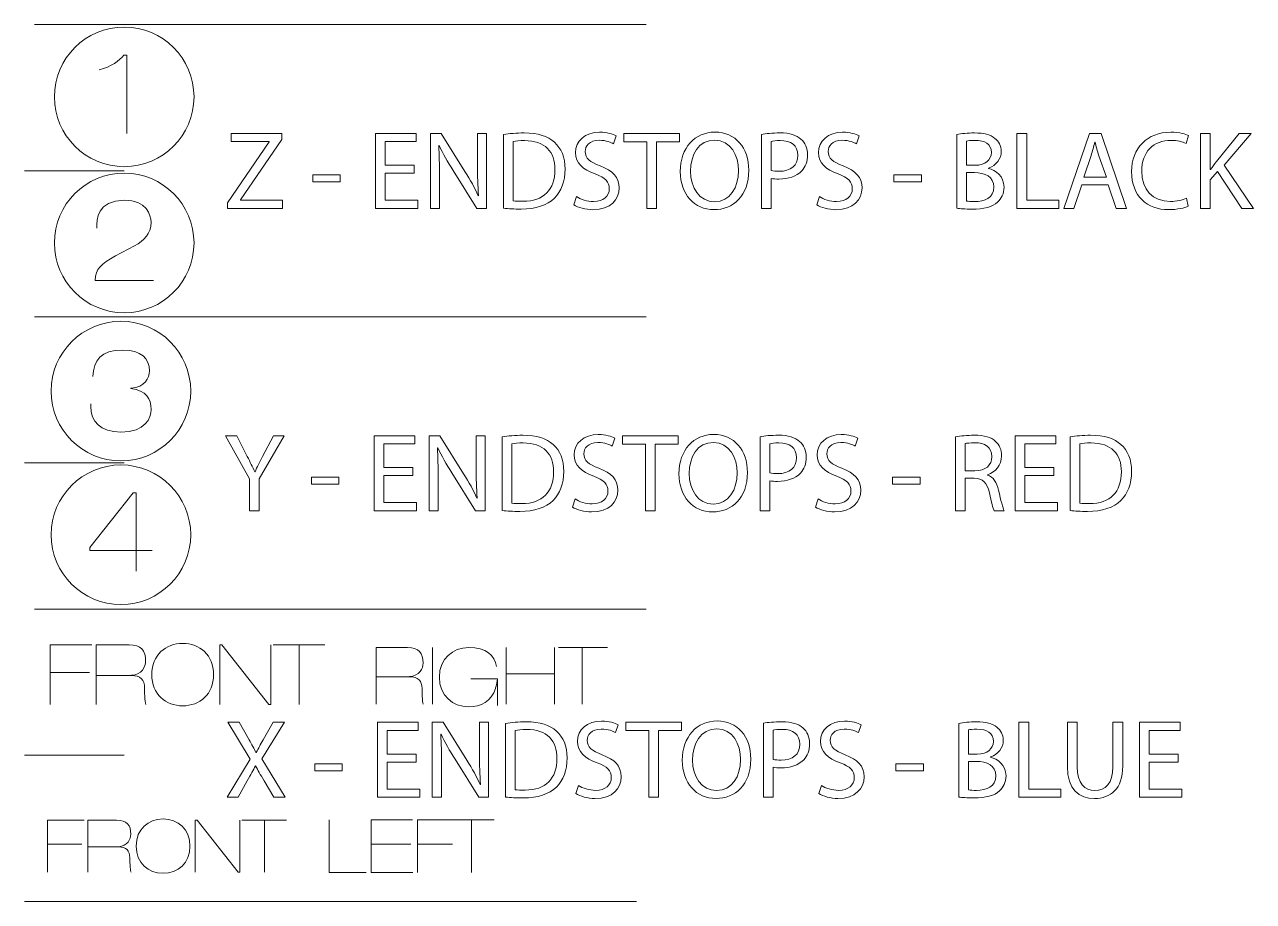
# Model space of a CAD drawing. Header units: millimetres. Extents: x -1390 to 6316, y -1840 to 2435.
# Drawn here: x 3291.19 to 3328.6, y -430.45 to -403.77 of the extents above; entities that cross this region are included whole.
import ezdxf

# ---------------------------------------------------------------- set-up
doc = ezdxf.new("R2010")
doc.units = ezdxf.units.MM
doc.layers.add('New Bottom Board Text', color=5, linetype='CONTINUOUS', lineweight=0, true_color=0x0000ff)

msp = doc.modelspace()

# ---------------------------------------------------------------- linework, layer by layer
at = {"layer": 'New Bottom Board Text', "color": 5, "true_color": 0x0000ff}
for points in [[(3291.491, -403.769), (3310.117, -403.769)], [(3294.215, -404.698), (3294.303, -404.698), (3294.303, -407.08)], [(3296.348, -405.969), (3296.348, -405.969)], [(3297.372, -409.191), (3298.635, -407.34), (3298.635, -407.33), (3297.48, -407.33), (3297.48, -407.082), (3299.02, -407.082), (3299.02, -407.262), (3297.762, -409.107), (3297.762, -409.117), (3299.038, -409.117), (3299.038, -409.364), (3297.372, -409.364), (3297.372, -409.191), (3297.372, -409.191)], [(3303.054, -408.294), (3302.171, -408.294), (3302.171, -409.117), (3303.159, -409.117), (3303.159, -409.364), (3301.873, -409.364), (3301.873, -407.083), (3303.108, -407.083), (3303.108, -407.33), (3302.171, -407.33), (3302.171, -408.051), (3303.054, -408.051), (3303.054, -408.294), (3303.054, -408.294)], [(3303.543, -409.364), (3303.543, -407.083), (3303.867, -407.083), (3304.595, -408.237)], [(3304.978, -408.037), (3304.978, -407.083), (3305.255, -407.083), (3305.255, -409.364), (3304.957, -409.364), (3304.233, -408.206)], [(3305.771, -409.357), (3305.771, -407.116), (3305.771, -407.116)], [(3306.065, -407.33), (3306.065, -409.134), (3306.065, -409.134)], [(3309.198, -407.157), (3309.116, -407.398)], [(3310.129, -407.333), (3309.436, -407.333), (3309.436, -407.082), (3311.124, -407.082), (3311.124, -407.333), (3310.427, -407.333), (3310.427, -409.364), (3310.129, -409.364), (3310.129, -407.333), (3310.129, -407.333)], [(3313.916, -408.45), (3313.916, -409.364), (3313.621, -409.364), (3313.621, -407.11), (3313.621, -407.11)], [(3313.916, -407.322), (3313.916, -408.21), (3313.916, -408.21)], [(3316.594, -407.157), (3316.513, -407.398)], [(3319.568, -409.358), (3319.568, -407.116), (3319.568, -407.116)], [(3319.863, -407.313), (3319.863, -408.051), (3319.863, -408.051)], [(3321.4, -407.083), (3321.698, -407.083), (3321.698, -409.117), (3322.673, -409.117), (3322.673, -409.364), (3321.4, -409.364), (3321.4, -407.083), (3321.4, -407.083)], [(3323.371, -408.646), (3323.134, -409.364), (3322.83, -409.364), (3323.608, -407.083), (3323.96, -407.083), (3324.739, -409.364), (3324.424, -409.364), (3324.18, -408.646), (3323.371, -408.646), (3323.371, -408.646)], [(3323.777, -407.343), (3323.771, -407.343)], [(3326.622, -407.147), (3326.547, -407.387)], [(3326.988, -407.083), (3327.282, -407.083), (3327.282, -408.183), (3327.293, -408.183)], [(3327.472, -407.939), (3328.17, -407.083), (3328.535, -407.083), (3327.709, -408.051), (3328.599, -409.364), (3328.251, -409.364), (3327.502, -408.244), (3327.282, -408.494), (3327.282, -409.364), (3326.988, -409.364), (3326.988, -407.083), (3326.988, -407.083)], [(3303.81, -407.445), (3303.8, -407.448)], [(3323.655, -407.756), (3323.432, -408.416), (3324.122, -408.416), (3324.122, -408.416)], [(3319.863, -408.051), (3320.13, -408.051)], [(3324.122, -408.416), (3323.896, -407.76)], [(3291.19, -408.216), (3294.223, -408.216)], [(3299.963, -408.342), (3300.799, -408.342), (3300.799, -408.559), (3299.963, -408.559), (3299.963, -408.342), (3299.963, -408.342)], [(3303.82, -408.389), (3303.82, -409.364), (3303.543, -409.364), (3303.543, -409.364)], [(3311.464, -408.233), (3311.464, -408.233)], [(3313.237, -408.2), (3313.237, -408.2)], [(3317.655, -408.342), (3318.491, -408.342), (3318.491, -408.559), (3317.655, -408.559), (3317.655, -408.342), (3317.655, -408.342)], [(3320.106, -408.271), (3319.863, -408.271), (3319.863, -409.141), (3319.863, -409.141)], [(3320.536, -408.136), (3320.536, -408.146)], [(3305.001, -408.978), (3305.011, -408.975)], [(3307.912, -409.253), (3307.989, -409.005), (3307.989, -409.005)], [(3315.308, -409.253), (3315.386, -409.005), (3315.386, -409.005)], [(3326.557, -409.056), (3326.615, -409.293), (3326.615, -409.293)], [(3294.538, -410.507), (3293.956, -410.804)], [(3296.348, -410.414), (3296.348, -410.414)], [(3293.337, -411.553), (3295.11, -411.553)], [(3291.491, -412.664), (3310.117, -412.664)], [(3294.428, -414.838), (3294.428, -414.845)], [(3296.248, -414.922), (3296.248, -414.922)], [(3298.036, -418.564), (3298.036, -417.596), (3297.311, -416.282), (3297.65, -416.282), (3297.971, -416.912)], [(3298.435, -416.912), (3298.763, -416.282), (3299.095, -416.282), (3298.334, -417.593), (3298.334, -418.564), (3298.036, -418.564), (3298.036, -418.564)], [(3303.014, -417.495), (3302.13, -417.495), (3302.13, -418.317), (3303.119, -418.317), (3303.119, -418.564), (3301.832, -418.564), (3301.832, -416.283), (3303.068, -416.283), (3303.068, -416.53), (3302.13, -416.53), (3302.13, -417.251), (3303.014, -417.251), (3303.014, -417.495), (3303.014, -417.495)], [(3303.502, -418.564), (3303.502, -416.282), (3303.827, -416.282), (3304.555, -417.437)], [(3304.937, -417.237), (3304.937, -416.282), (3305.215, -416.282), (3305.215, -418.564), (3304.917, -418.564), (3304.192, -417.406)], [(3305.73, -418.557), (3305.73, -416.316), (3305.73, -416.316)], [(3309.157, -416.357), (3309.075, -416.598)], [(3310.088, -416.533), (3309.395, -416.533), (3309.395, -416.283), (3311.083, -416.283), (3311.083, -416.533), (3310.386, -416.533), (3310.386, -418.564), (3310.088, -418.564), (3310.088, -416.533), (3310.088, -416.533)], [(3313.875, -417.65), (3313.875, -418.564), (3313.58, -418.564), (3313.58, -416.31), (3313.58, -416.31)], [(3316.553, -416.357), (3316.472, -416.598)], [(3320.099, -417.576), (3319.822, -417.576), (3319.822, -418.564), (3319.527, -418.564), (3319.527, -416.313), (3319.527, -416.313)], [(3322.527, -417.495), (3321.644, -417.495), (3321.644, -418.317), (3322.632, -418.317), (3322.632, -418.564), (3321.346, -418.564), (3321.346, -416.283), (3322.582, -416.283), (3322.582, -416.53), (3321.644, -416.53), (3321.644, -417.251), (3322.527, -417.251), (3322.527, -417.495), (3322.527, -417.495)], [(3323.016, -418.557), (3323.016, -416.316), (3323.016, -416.316)], [(3303.769, -416.645), (3303.759, -416.648)], [(3306.025, -416.529), (3306.025, -418.334), (3306.025, -418.334)], [(3313.875, -416.523), (3313.875, -417.41), (3313.875, -417.41)], [(3319.822, -416.52), (3319.822, -417.352), (3319.822, -417.352)], [(3323.31, -416.529), (3323.31, -418.334), (3323.31, -418.334)], [(3291.19, -417.111), (3294.223, -417.111)], [(3298.198, -417.383), (3298.205, -417.383)], [(3311.423, -417.434), (3311.423, -417.434)], [(3313.197, -417.399), (3313.197, -417.399)], [(3319.822, -417.352), (3320.123, -417.352)], [(3320.505, -417.467), (3320.505, -417.478)], [(3299.922, -417.542), (3300.759, -417.542), (3300.759, -417.759), (3299.922, -417.759), (3299.922, -417.542), (3299.922, -417.542)], [(3303.779, -417.589), (3303.779, -418.564), (3303.502, -418.564), (3303.502, -418.564)], [(3317.614, -417.542), (3318.45, -417.542), (3318.45, -417.759), (3317.614, -417.759), (3317.614, -417.542), (3317.614, -417.542)], [(3294.584, -419.777), (3293.176, -419.777), (3293.176, -419.685), (3294.496, -418.024), (3294.584, -418.024), (3294.584, -419.777)], [(3304.961, -418.178), (3304.971, -418.175)], [(3307.871, -418.452), (3307.948, -418.205), (3307.948, -418.205)], [(3315.267, -418.452), (3315.345, -418.205), (3315.345, -418.205)], [(3321.013, -418.564), (3320.709, -418.564)], [(3296.248, -419.295), (3296.248, -419.295)], [(3295.071, -419.777), (3294.584, -419.777), (3294.584, -420.407)], [(3291.491, -421.559), (3310.117, -421.559)], [(3291.967, -424.46), (3291.967, -422.644), (3293.241, -422.644)], [(3293.374, -424.46), (3293.374, -422.644), (3294.374, -422.644)], [(3296.004, -422.603), (3296.004, -422.603)], [(3297.133, -424.46), (3297.133, -422.644), (3297.199, -422.644), (3298.63, -424.46), (3298.69, -424.46), (3298.69, -422.644)], [(3298.76, -422.644), (3300.327, -422.644)], [(3299.548, -424.46), (3299.548, -422.644)], [(3301.896, -424.453), (3301.896, -422.729), (3302.845, -422.729)], [(3303.608, -422.729), (3303.608, -424.453)], [(3305.849, -424.453), (3305.849, -422.729)], [(3307.327, -422.729), (3307.327, -424.453)], [(3307.445, -422.729), (3308.932, -422.729)], [(3308.164, -424.452), (3308.164, -422.744)], [(3291.967, -423.489), (3293.167, -423.489)], [(3294.443, -423.572), (3294.44, -423.577), (3293.374, -423.581)], [(3302.91, -423.61), (3302.907, -423.615), (3301.895, -423.618)], [(3304.774, -423.682), (3305.585, -423.682), (3305.585, -424.491)], [(3305.849, -423.53), (3307.327, -423.53)], [(3297.968, -426.783), (3297.694, -427.284), (3297.355, -427.284), (3298.053, -426.129), (3297.382, -425.002), (3297.725, -425.002), (3298.026, -425.537)], [(3298.452, -425.537), (3298.76, -425.002), (3299.102, -425.002), (3298.408, -426.113), (3299.119, -427.284), (3298.777, -427.284), (3298.777, -427.284)], [(3303.115, -426.214), (3302.232, -426.214), (3302.232, -427.037), (3303.22, -427.037), (3303.22, -427.284), (3301.934, -427.284), (3301.934, -425.003), (3303.169, -425.003), (3303.169, -425.25), (3302.232, -425.25), (3302.232, -425.971), (3303.115, -425.971), (3303.115, -426.214), (3303.115, -426.214)], [(3303.603, -427.284), (3303.603, -425.003), (3303.928, -425.003), (3304.656, -426.157)], [(3305.039, -425.957), (3305.039, -425.003), (3305.316, -425.003), (3305.316, -427.284), (3305.018, -427.284), (3304.294, -426.127)], [(3305.832, -427.278), (3305.832, -425.036), (3305.832, -425.036)], [(3306.127, -425.249), (3306.127, -427.053), (3306.127, -427.053)], [(3309.259, -425.077), (3309.177, -425.317)], [(3310.19, -425.253), (3309.496, -425.253), (3309.496, -425.003), (3311.185, -425.003), (3311.185, -425.253), (3310.488, -425.253), (3310.488, -427.284), (3310.19, -427.284), (3310.19, -425.253), (3310.19, -425.253)], [(3313.977, -426.37), (3313.977, -427.284), (3313.682, -427.284), (3313.682, -425.03), (3313.682, -425.03)], [(3313.977, -425.243), (3313.977, -426.13), (3313.977, -426.13)], [(3316.655, -425.077), (3316.574, -425.317)], [(3319.629, -427.277), (3319.629, -425.036), (3319.629, -425.036)], [(3319.924, -425.233), (3319.924, -425.971), (3319.924, -425.971)], [(3321.461, -425.003), (3321.759, -425.003), (3321.759, -427.037), (3322.734, -427.037), (3322.734, -427.284), (3321.461, -427.284), (3321.461, -425.003), (3321.461, -425.003)], [(3322.938, -426.346), (3322.938, -425.003), (3323.236, -425.003), (3323.236, -425.003)], [(3323.236, -425.003), (3323.236, -426.357)], [(3324.322, -426.357), (3324.322, -425.003), (3324.62, -425.003), (3324.62, -426.336)], [(3326.31, -426.214), (3325.427, -426.214), (3325.427, -427.037), (3326.415, -427.037), (3326.415, -427.284), (3325.129, -427.284), (3325.129, -425.003), (3326.364, -425.003), (3326.364, -425.25), (3325.427, -425.25), (3325.427, -425.971), (3326.31, -425.971), (3326.31, -426.214), (3326.31, -426.214)], [(3303.871, -425.365), (3303.861, -425.368)], [(3291.19, -426.006), (3294.223, -426.006)], [(3298.235, -425.923), (3298.245, -425.923)], [(3319.924, -425.971), (3320.191, -425.971)], [(3320.597, -426.055), (3320.597, -426.066)], [(3298.222, -426.33), (3298.215, -426.33)], [(3300.024, -426.262), (3300.86, -426.262), (3300.86, -426.478), (3300.024, -426.478), (3300.024, -426.262), (3300.024, -426.262)], [(3303.881, -426.309), (3303.881, -427.284), (3303.603, -427.284), (3303.603, -427.284)], [(3311.525, -426.153), (3311.525, -426.153)], [(3313.298, -426.12), (3313.298, -426.12)], [(3317.716, -426.262), (3318.552, -426.262), (3318.552, -426.478), (3317.716, -426.478), (3317.716, -426.262), (3317.716, -426.262)], [(3320.167, -426.191), (3319.924, -426.191), (3319.924, -427.061), (3319.924, -427.061)], [(3298.777, -427.284), (3298.483, -426.78)], [(3305.063, -426.898), (3305.072, -426.895)], [(3307.972, -427.172), (3308.05, -426.925), (3308.05, -426.925)], [(3315.368, -427.172), (3315.447, -426.925), (3315.447, -426.925)], [(3295.405, -427.945), (3295.405, -427.945)], [(3291.892, -429.561), (3291.892, -427.981), (3293.001, -427.981)], [(3293.118, -429.561), (3293.118, -427.981), (3293.988, -427.981)], [(3296.388, -429.561), (3296.388, -427.981), (3296.446, -427.981), (3297.691, -429.561), (3297.743, -429.561), (3297.743, -427.981)], [(3297.805, -427.981), (3299.168, -427.981)], [(3298.49, -429.561), (3298.49, -427.981)], [(3301.589, -429.575), (3300.461, -429.575), (3300.461, -427.967)], [(3303.009, -429.575), (3301.744, -429.575), (3301.744, -427.967), (3302.996, -427.967)], [(3303.15, -429.575), (3303.15, -427.967), (3304.278, -427.967)], [(3304.102, -427.967), (3305.49, -427.967)], [(3304.8, -429.575), (3304.8, -427.967)], [(3291.892, -428.716), (3292.937, -428.716)], [(3294.044, -428.793), (3293.117, -428.796)], [(3294.047, -428.789), (3294.045, -428.793)], [(3301.744, -428.714), (3302.944, -428.714)], [(3303.15, -428.714), (3304.213, -428.714)], [(3291.19, -430.454), (3309.817, -430.454)]]:
    msp.add_lwpolyline(points, dxfattribs=at)
for points in [[(3292.098, -405.969), (3292.098, -404.795), (3293.05, -403.844), (3294.223, -403.844)], [(3294.223, -403.844), (3295.396, -403.844), (3296.348, -404.795), (3296.348, -405.969)], [(3293.464, -405.148), (3293.829, -405.056), (3294.073, -404.863), (3294.215, -404.698)], [(3294.223, -408.093), (3293.05, -408.093), (3292.098, -407.142), (3292.098, -405.969)], [(3296.348, -405.969), (3296.348, -407.142), (3295.396, -408.093), (3294.223, -408.093)], [(3305.771, -407.116), (3305.95, -407.086), (3306.164, -407.066), (3306.397, -407.066)], [(3306.411, -407.299), (3306.258, -407.299), (3306.143, -407.313), (3306.065, -407.33)], [(3306.397, -407.066), (3306.82, -407.066), (3307.121, -407.167), (3307.321, -407.35)], [(3307.334, -408.18), (3307.338, -407.641), (3307.033, -407.299), (3306.411, -407.299)], [(3307.321, -407.35), (3307.527, -407.536), (3307.646, -407.8), (3307.646, -408.169)], [(3307.959, -407.665), (3307.959, -407.309), (3308.253, -407.045), (3308.696, -407.045)], [(3308.686, -407.289), (3308.375, -407.289), (3308.257, -407.476), (3308.257, -407.631)], [(3309.116, -407.398), (3309.045, -407.354), (3308.893, -407.289), (3308.686, -407.289)], [(3308.696, -407.045), (3308.927, -407.045), (3309.099, -407.1), (3309.198, -407.157)], [(3311.152, -408.241), (3311.152, -407.516), (3311.599, -407.042), (3312.208, -407.042)], [(3312.198, -407.282), (3311.707, -407.282), (3311.464, -407.736), (3311.464, -408.233)], [(3312.926, -408.213), (3312.926, -407.756), (3312.689, -407.282), (3312.198, -407.282)], [(3312.208, -407.042), (3312.835, -407.042), (3313.237, -407.519), (3313.237, -408.2)], [(3313.621, -407.11), (3313.763, -407.086), (3313.95, -407.065), (3314.187, -407.065)], [(3314.193, -407.299), (3314.065, -407.299), (3313.966, -407.309), (3313.916, -407.322)], [(3314.187, -407.065), (3314.478, -407.065), (3314.691, -407.133), (3314.826, -407.255)], [(3314.731, -407.749), (3314.731, -407.445), (3314.515, -407.299), (3314.193, -407.299)], [(3314.826, -407.255), (3314.948, -407.363), (3315.026, -407.529), (3315.026, -407.732)], [(3315.355, -407.665), (3315.355, -407.309), (3315.65, -407.045), (3316.093, -407.045)], [(3316.083, -407.289), (3315.771, -407.289), (3315.653, -407.476), (3315.653, -407.631)], [(3316.513, -407.398), (3316.442, -407.354), (3316.289, -407.289), (3316.083, -407.289)], [(3316.093, -407.045), (3316.323, -407.045), (3316.496, -407.1), (3316.594, -407.157)], [(3319.568, -407.116), (3319.697, -407.086), (3319.903, -407.066), (3320.106, -407.066)], [(3320.123, -407.292), (3319.988, -407.292), (3319.91, -407.302), (3319.863, -407.313)], [(3320.106, -407.066), (3320.401, -407.066), (3320.59, -407.116), (3320.729, -407.232)], [(3320.621, -407.665), (3320.621, -407.401), (3320.421, -407.292), (3320.123, -407.292)], [(3320.729, -407.232), (3320.848, -407.32), (3320.922, -407.455), (3320.922, -407.634)], [(3323.771, -407.343), (3323.736, -407.475), (3323.703, -407.618), (3323.655, -407.756)], [(3323.896, -407.76), (3323.845, -407.611), (3323.811, -407.475), (3323.777, -407.343)], [(3324.889, -408.244), (3324.889, -407.526), (3325.372, -407.045), (3326.08, -407.045)], [(3326.09, -407.293), (3325.556, -407.293), (3325.2, -407.634), (3325.2, -408.233)], [(3326.08, -407.045), (3326.361, -407.045), (3326.544, -407.106), (3326.622, -407.147)], [(3326.547, -407.387), (3326.439, -407.333), (3326.28, -407.293), (3326.09, -407.293)], [(3303.8, -407.448), (3303.816, -407.736), (3303.82, -408.01), (3303.82, -408.389)], [(3304.233, -408.206), (3304.074, -407.953), (3303.922, -407.692), (3303.81, -407.445)], [(3308.561, -408.315), (3308.189, -408.18), (3307.959, -407.983), (3307.959, -407.665)], [(3308.257, -407.631), (3308.257, -407.845), (3308.395, -407.949), (3308.71, -408.071)], [(3314.159, -408.233), (3314.515, -408.233), (3314.731, -408.057), (3314.731, -407.749)], [(3315.026, -407.732), (3315.026, -407.939), (3314.965, -408.101), (3314.85, -408.22)], [(3315.958, -408.315), (3315.586, -408.18), (3315.355, -407.983), (3315.355, -407.665)], [(3315.653, -407.631), (3315.653, -407.845), (3315.792, -407.949), (3316.106, -408.071)], [(3320.13, -408.051), (3320.438, -408.051), (3320.621, -407.885), (3320.621, -407.665)], [(3320.922, -407.634), (3320.922, -407.858), (3320.773, -408.051), (3320.536, -408.136)], [(3305.011, -408.975), (3304.984, -408.67), (3304.978, -408.393), (3304.978, -408.037)], [(3308.71, -408.071), (3309.096, -408.22), (3309.289, -408.406), (3309.289, -408.741)], [(3316.106, -408.071), (3316.493, -408.22), (3316.685, -408.406), (3316.685, -408.741)], [(3327.293, -408.183), (3327.354, -408.095), (3327.415, -408.014), (3327.472, -407.939)], [(3292.098, -410.414), (3292.098, -409.241), (3293.05, -408.29), (3294.223, -408.29)], [(3294.223, -408.29), (3295.396, -408.29), (3296.348, -409.241), (3296.348, -410.414)], [(3304.595, -408.237), (3304.761, -408.504), (3304.897, -408.745), (3305.001, -408.978)], [(3306.363, -409.147), (3306.996, -409.147), (3307.334, -408.795), (3307.334, -408.18)], [(3307.646, -408.169), (3307.646, -408.541), (3307.527, -408.846), (3307.318, -409.056)], [(3308.991, -408.765), (3308.991, -408.555), (3308.869, -408.43), (3308.561, -408.315)], [(3312.178, -409.401), (3311.572, -409.401), (3311.152, -408.931), (3311.152, -408.241)], [(3311.464, -408.233), (3311.464, -408.724), (3311.728, -409.161), (3312.195, -409.161)], [(3313.237, -408.2), (3313.237, -408.982), (3312.76, -409.401), (3312.178, -409.401)], [(3312.195, -409.161), (3312.662, -409.161), (3312.926, -408.731), (3312.926, -408.213)], [(3313.916, -408.21), (3313.98, -408.227), (3314.061, -408.233), (3314.159, -408.233)], [(3314.153, -408.47), (3314.065, -408.47), (3313.983, -408.467), (3313.916, -408.45)], [(3314.85, -408.22), (3314.691, -408.386), (3314.44, -408.47), (3314.153, -408.47)], [(3316.388, -408.765), (3316.388, -408.555), (3316.266, -408.43), (3315.958, -408.315)], [(3320.695, -408.711), (3320.695, -408.403), (3320.428, -408.271), (3320.106, -408.271)], [(3320.536, -408.146), (3320.753, -408.196), (3321.007, -408.376), (3321.007, -408.714)], [(3326.012, -409.401), (3325.369, -409.401), (3324.889, -408.995), (3324.889, -408.244)], [(3325.2, -408.233), (3325.2, -408.795), (3325.522, -409.151), (3326.073, -409.151)], [(3309.289, -408.741), (3309.289, -409.094), (3309.032, -409.402), (3308.494, -409.402)], [(3308.514, -409.154), (3308.815, -409.154), (3308.991, -408.995), (3308.991, -408.765)], [(3316.685, -408.741), (3316.685, -409.094), (3316.428, -409.402), (3315.89, -409.402)], [(3315.91, -409.154), (3316.211, -409.154), (3316.388, -408.995), (3316.388, -408.765)], [(3320.11, -409.154), (3320.414, -409.154), (3320.695, -409.042), (3320.695, -408.711)], [(3321.007, -408.714), (3321.007, -408.911), (3320.929, -409.063), (3320.81, -409.171)], [(3293.387, -409.962), (3293.387, -409.705), (3293.394, -409.116), (3294.233, -409.116)], [(3294.233, -409.116), (3294.903, -409.116), (3295.039, -409.556), (3295.039, -409.786)], [(3306.065, -409.134), (3306.14, -409.144), (3306.248, -409.147), (3306.363, -409.147)], [(3307.318, -409.056), (3307.101, -409.269), (3306.749, -409.384), (3306.306, -409.384)], [(3308.494, -409.402), (3308.273, -409.402), (3308.033, -409.334), (3307.912, -409.253)], [(3307.989, -409.005), (3308.121, -409.09), (3308.311, -409.154), (3308.514, -409.154)], [(3315.89, -409.402), (3315.67, -409.402), (3315.43, -409.334), (3315.308, -409.253)], [(3315.386, -409.005), (3315.518, -409.09), (3315.707, -409.154), (3315.91, -409.154)], [(3319.863, -409.141), (3319.924, -409.151), (3320.005, -409.154), (3320.11, -409.154)], [(3320.81, -409.171), (3320.655, -409.317), (3320.397, -409.385), (3320.025, -409.385)], [(3326.073, -409.151), (3326.256, -409.151), (3326.439, -409.113), (3326.557, -409.056)], [(3306.306, -409.384), (3306.092, -409.384), (3305.92, -409.374), (3305.771, -409.357)], [(3320.025, -409.385), (3319.822, -409.385), (3319.666, -409.371), (3319.568, -409.358)], [(3326.615, -409.293), (3326.51, -409.347), (3326.29, -409.401), (3326.012, -409.401)], [(3295.039, -409.786), (3295.039, -410.135), (3294.829, -410.334), (3294.538, -410.507)], [(3294.223, -412.539), (3293.05, -412.539), (3292.098, -411.588), (3292.098, -410.414)], [(3296.348, -410.414), (3296.348, -411.588), (3295.396, -412.539), (3294.223, -412.539)], [(3293.956, -410.804), (3293.522, -411.058), (3293.343, -411.198), (3293.337, -411.553)], [(3291.999, -414.922), (3291.999, -413.749), (3292.95, -412.798), (3294.124, -412.798)], [(3294.124, -412.798), (3295.297, -412.798), (3296.248, -413.749), (3296.248, -414.922)], [(3293.271, -414.479), (3293.294, -413.985), (3293.504, -413.677), (3294.174, -413.677)], [(3294.174, -413.677), (3294.743, -413.677), (3294.99, -413.934), (3294.99, -414.303)], [(3294.99, -414.303), (3294.99, -414.537), (3294.855, -414.794), (3294.428, -414.838)], [(3294.428, -414.845), (3294.889, -414.896), (3295.044, -415.163), (3295.044, -415.481)], [(3294.124, -417.047), (3292.95, -417.047), (3291.999, -416.096), (3291.999, -414.922)], [(3296.248, -414.922), (3296.248, -416.096), (3295.297, -417.047), (3294.124, -417.047)], [(3293.203, -415.382), (3293.203, -415.362), (3293.207, -415.335), (3293.207, -415.308)], [(3294.121, -416.168), (3293.497, -416.168), (3293.203, -415.857), (3293.203, -415.382)], [(3295.044, -415.481), (3295.044, -415.745), (3294.872, -416.168), (3294.121, -416.168)], [(3305.73, -416.316), (3305.91, -416.286), (3306.123, -416.266), (3306.357, -416.266)], [(3306.357, -416.266), (3306.78, -416.266), (3307.081, -416.367), (3307.281, -416.55)], [(3307.918, -416.865), (3307.918, -416.509), (3308.212, -416.245), (3308.656, -416.245)], [(3308.656, -416.245), (3308.886, -416.245), (3309.059, -416.3), (3309.157, -416.357)], [(3311.112, -417.44), (3311.112, -416.716), (3311.558, -416.242), (3312.168, -416.242)], [(3312.168, -416.242), (3312.794, -416.242), (3313.197, -416.72), (3313.197, -417.399)], [(3313.58, -416.31), (3313.723, -416.286), (3313.909, -416.266), (3314.146, -416.266)], [(3314.146, -416.266), (3314.437, -416.266), (3314.65, -416.334), (3314.785, -416.455)], [(3315.315, -416.865), (3315.315, -416.509), (3315.609, -416.245), (3316.052, -416.245)], [(3316.052, -416.245), (3316.283, -416.245), (3316.455, -416.3), (3316.553, -416.357)], [(3319.527, -416.313), (3319.676, -416.286), (3319.893, -416.266), (3320.093, -416.266)], [(3320.093, -416.266), (3320.407, -416.266), (3320.614, -416.327), (3320.752, -416.452)], [(3323.016, -416.316), (3323.195, -416.286), (3323.408, -416.266), (3323.642, -416.266)], [(3323.642, -416.266), (3324.065, -416.266), (3324.366, -416.367), (3324.566, -416.55)], [(3303.759, -416.648), (3303.776, -416.936), (3303.779, -417.21), (3303.779, -417.589)], [(3304.192, -417.406), (3304.033, -417.153), (3303.881, -416.892), (3303.769, -416.645)], [(3306.37, -416.499), (3306.218, -416.499), (3306.103, -416.513), (3306.025, -416.529)], [(3307.294, -417.379), (3307.297, -416.841), (3306.993, -416.499), (3306.37, -416.499)], [(3307.281, -416.55), (3307.487, -416.736), (3307.605, -417), (3307.605, -417.369)], [(3308.646, -416.489), (3308.334, -416.489), (3308.216, -416.675), (3308.216, -416.831)], [(3309.075, -416.598), (3309.004, -416.553), (3308.852, -416.489), (3308.646, -416.489)], [(3312.158, -416.483), (3311.667, -416.483), (3311.423, -416.936), (3311.423, -417.434)], [(3312.885, -417.413), (3312.885, -416.956), (3312.649, -416.483), (3312.158, -416.483)], [(3314.153, -416.499), (3314.024, -416.499), (3313.926, -416.509), (3313.875, -416.523)], [(3314.691, -416.95), (3314.691, -416.645), (3314.474, -416.499), (3314.153, -416.499)], [(3314.785, -416.455), (3314.907, -416.564), (3314.985, -416.73), (3314.985, -416.932)], [(3316.042, -416.489), (3315.731, -416.489), (3315.612, -416.675), (3315.612, -416.831)], [(3316.472, -416.598), (3316.401, -416.553), (3316.248, -416.489), (3316.042, -416.489)], [(3320.113, -416.496), (3319.971, -416.496), (3319.872, -416.506), (3319.822, -416.52)], [(3320.638, -416.919), (3320.638, -416.625), (3320.424, -416.496), (3320.113, -416.496)], [(3320.752, -416.452), (3320.864, -416.553), (3320.932, -416.709), (3320.932, -416.889)], [(3323.655, -416.499), (3323.503, -416.499), (3323.388, -416.513), (3323.31, -416.529)], [(3324.579, -417.379), (3324.583, -416.841), (3324.278, -416.499), (3323.655, -416.499)], [(3324.566, -416.55), (3324.772, -416.736), (3324.891, -417), (3324.891, -417.369)], [(3297.971, -416.912), (3298.056, -417.085), (3298.127, -417.224), (3298.198, -417.383)], [(3298.205, -417.383), (3298.266, -417.234), (3298.347, -417.085), (3298.435, -416.912)], [(3308.52, -417.515), (3308.148, -417.379), (3307.918, -417.183), (3307.918, -416.865)], [(3308.216, -416.831), (3308.216, -417.044), (3308.355, -417.149), (3308.669, -417.271)], [(3314.119, -417.434), (3314.474, -417.434), (3314.691, -417.258), (3314.691, -416.95)], [(3314.985, -416.932), (3314.985, -417.139), (3314.924, -417.302), (3314.809, -417.42)], [(3315.917, -417.515), (3315.545, -417.379), (3315.315, -417.183), (3315.315, -416.865)], [(3315.612, -416.831), (3315.612, -417.044), (3315.751, -417.149), (3316.066, -417.271)], [(3320.123, -417.352), (3320.438, -417.352), (3320.638, -417.179), (3320.638, -416.919)], [(3320.932, -416.889), (3320.932, -417.187), (3320.742, -417.386), (3320.505, -417.467)], [(3291.999, -419.295), (3291.999, -418.122), (3292.95, -417.171), (3294.123, -417.171)], [(3294.123, -417.171), (3295.297, -417.171), (3296.248, -418.122), (3296.248, -419.295)], [(3304.555, -417.437), (3304.721, -417.704), (3304.856, -417.944), (3304.961, -418.178)], [(3304.971, -418.175), (3304.944, -417.87), (3304.937, -417.593), (3304.937, -417.237)], [(3306.323, -418.347), (3306.956, -418.347), (3307.294, -417.996), (3307.294, -417.379)], [(3307.605, -417.369), (3307.605, -417.742), (3307.487, -418.046), (3307.277, -418.256)], [(3308.669, -417.271), (3309.055, -417.42), (3309.248, -417.606), (3309.248, -417.941)], [(3312.137, -418.601), (3311.532, -418.601), (3311.112, -418.13), (3311.112, -417.44)], [(3311.423, -417.434), (3311.423, -417.924), (3311.687, -418.361), (3312.154, -418.361)], [(3313.197, -417.399), (3313.197, -418.181), (3312.72, -418.601), (3312.137, -418.601)], [(3312.154, -418.361), (3312.622, -418.361), (3312.885, -417.931), (3312.885, -417.413)], [(3313.875, -417.41), (3313.939, -417.427), (3314.021, -417.434), (3314.119, -417.434)], [(3314.809, -417.42), (3314.65, -417.586), (3314.4, -417.671), (3314.112, -417.671)], [(3316.066, -417.271), (3316.452, -417.42), (3316.645, -417.606), (3316.645, -417.941)], [(3320.505, -417.478), (3320.678, -417.539), (3320.783, -417.701), (3320.837, -417.938)], [(3323.608, -418.347), (3324.241, -418.347), (3324.579, -417.996), (3324.579, -417.379)], [(3324.891, -417.369), (3324.891, -417.742), (3324.772, -418.046), (3324.562, -418.256)], [(3308.95, -417.965), (3308.95, -417.755), (3308.828, -417.63), (3308.52, -417.515)], [(3314.112, -417.671), (3314.024, -417.671), (3313.942, -417.667), (3313.875, -417.65)], [(3316.347, -417.965), (3316.347, -417.755), (3316.225, -417.63), (3315.917, -417.515)], [(3320.56, -418.019), (3320.492, -417.705), (3320.367, -417.586), (3320.099, -417.576)], [(3307.948, -418.205), (3308.08, -418.29), (3308.27, -418.354), (3308.473, -418.354)], [(3309.248, -417.941), (3309.248, -418.294), (3308.991, -418.601), (3308.453, -418.601)], [(3308.473, -418.354), (3308.774, -418.354), (3308.95, -418.195), (3308.95, -417.965)], [(3315.345, -418.205), (3315.477, -418.29), (3315.666, -418.354), (3315.869, -418.354)], [(3316.645, -417.941), (3316.645, -418.294), (3316.388, -418.601), (3315.849, -418.601)], [(3315.869, -418.354), (3316.171, -418.354), (3316.347, -418.195), (3316.347, -417.965)], [(3320.709, -418.564), (3320.671, -418.496), (3320.62, -418.303), (3320.56, -418.019)], [(3320.837, -417.938), (3320.912, -418.256), (3320.966, -418.476), (3321.013, -418.564)], [(3306.265, -418.584), (3306.052, -418.584), (3305.879, -418.574), (3305.73, -418.557)], [(3306.025, -418.334), (3306.099, -418.344), (3306.208, -418.347), (3306.323, -418.347)], [(3307.277, -418.256), (3307.061, -418.469), (3306.709, -418.584), (3306.265, -418.584)], [(3308.453, -418.601), (3308.233, -418.601), (3307.992, -418.533), (3307.871, -418.452)], [(3315.849, -418.601), (3315.629, -418.601), (3315.389, -418.533), (3315.267, -418.452)], [(3323.55, -418.584), (3323.337, -418.584), (3323.165, -418.574), (3323.016, -418.557)], [(3323.31, -418.334), (3323.384, -418.344), (3323.493, -418.347), (3323.608, -418.347)], [(3324.562, -418.256), (3324.346, -418.469), (3323.994, -418.584), (3323.55, -418.584)], [(3294.123, -421.42), (3292.95, -421.42), (3291.999, -420.469), (3291.999, -419.295)], [(3296.248, -419.295), (3296.248, -420.469), (3295.297, -421.42), (3294.123, -421.42)], [(3294.374, -422.644), (3294.737, -422.644), (3294.875, -422.817), (3294.875, -423.14)], [(3295.063, -423.552), (3295.063, -422.952), (3295.485, -422.603), (3296.004, -422.603)], [(3296.004, -422.603), (3296.523, -422.603), (3296.945, -422.952), (3296.945, -423.552)], [(3302.845, -422.729), (3303.19, -422.729), (3303.321, -422.893), (3303.321, -423.199)], [(3303.818, -423.63), (3303.818, -423.059), (3304.219, -422.729), (3304.711, -422.729)], [(3304.711, -422.729), (3305.25, -422.729), (3305.497, -422.968), (3305.56, -423.301)], [(3294.875, -423.14), (3294.875, -423.313), (3294.758, -423.554), (3294.443, -423.572)], [(3303.321, -423.199), (3303.321, -423.364), (3303.209, -423.593), (3302.91, -423.61)], [(3294.44, -423.577), (3294.719, -423.58), (3294.842, -423.71), (3294.842, -423.959)], [(3296.004, -424.501), (3295.485, -424.501), (3295.063, -424.152), (3295.063, -423.552)], [(3296.945, -423.552), (3296.945, -424.152), (3296.523, -424.501), (3296.004, -424.501)], [(3302.907, -423.615), (3303.173, -423.618), (3303.289, -423.74), (3303.289, -423.977)], [(3304.711, -424.53), (3304.219, -424.53), (3303.818, -424.199), (3303.818, -423.63)], [(3305.585, -423.682), (3305.56, -423.883), (3305.525, -423.971), (3305.525, -423.971)], [(3294.842, -423.959), (3294.842, -424.025), (3294.847, -424.386), (3294.882, -424.46)], [(3303.289, -423.977), (3303.289, -424.04), (3303.293, -424.383), (3303.327, -424.453)], [(3305.525, -423.971), (3305.406, -424.367), (3305.071, -424.53), (3304.711, -424.53)], [(3308.02, -425.585), (3308.02, -425.229), (3308.314, -424.965), (3308.757, -424.965)], [(3308.757, -424.965), (3308.987, -424.965), (3309.16, -425.019), (3309.259, -425.077)], [(3311.213, -426.161), (3311.213, -425.436), (3311.66, -424.962), (3312.27, -424.962)], [(3312.27, -424.962), (3312.896, -424.962), (3313.298, -425.439), (3313.298, -426.12)], [(3315.416, -425.585), (3315.416, -425.229), (3315.711, -424.965), (3316.154, -424.965)], [(3316.154, -424.965), (3316.384, -424.965), (3316.557, -425.019), (3316.655, -425.077)], [(3305.832, -425.036), (3306.011, -425.006), (3306.225, -424.986), (3306.458, -424.986)], [(3306.472, -425.219), (3306.32, -425.219), (3306.204, -425.233), (3306.127, -425.249)], [(3306.458, -424.986), (3306.881, -424.986), (3307.183, -425.087), (3307.382, -425.27)], [(3307.396, -426.099), (3307.399, -425.561), (3307.095, -425.219), (3306.472, -425.219)], [(3307.382, -425.27), (3307.588, -425.456), (3307.707, -425.72), (3307.707, -426.089)], [(3308.747, -425.209), (3308.436, -425.209), (3308.317, -425.395), (3308.317, -425.551)], [(3309.177, -425.317), (3309.106, -425.273), (3308.954, -425.209), (3308.747, -425.209)], [(3312.26, -425.202), (3311.768, -425.202), (3311.525, -425.656), (3311.525, -426.153)], [(3312.987, -426.133), (3312.987, -425.676), (3312.75, -425.202), (3312.26, -425.202)], [(3313.682, -425.03), (3313.824, -425.006), (3314.011, -424.986), (3314.247, -424.986)], [(3314.254, -425.219), (3314.126, -425.219), (3314.027, -425.229), (3313.977, -425.243)], [(3314.247, -424.986), (3314.539, -424.986), (3314.752, -425.054), (3314.887, -425.175)], [(3314.792, -425.669), (3314.792, -425.365), (3314.576, -425.219), (3314.254, -425.219)], [(3314.887, -425.175), (3315.009, -425.284), (3315.087, -425.45), (3315.087, -425.653)], [(3316.143, -425.209), (3315.832, -425.209), (3315.714, -425.395), (3315.714, -425.551)], [(3316.574, -425.317), (3316.502, -425.273), (3316.35, -425.209), (3316.143, -425.209)], [(3319.629, -425.036), (3319.758, -425.006), (3319.964, -424.986), (3320.167, -424.986)], [(3320.184, -425.213), (3320.049, -425.213), (3319.971, -425.223), (3319.924, -425.233)], [(3320.167, -424.986), (3320.462, -424.986), (3320.651, -425.036), (3320.79, -425.152)], [(3320.682, -425.585), (3320.682, -425.321), (3320.482, -425.213), (3320.184, -425.213)], [(3320.79, -425.152), (3320.908, -425.24), (3320.983, -425.375), (3320.983, -425.554)], [(3298.026, -425.537), (3298.11, -425.686), (3298.174, -425.802), (3298.235, -425.923)], [(3298.245, -425.923), (3298.31, -425.788), (3298.367, -425.683), (3298.452, -425.537)], [(3303.861, -425.368), (3303.878, -425.656), (3303.881, -425.93), (3303.881, -426.309)], [(3304.294, -426.127), (3304.135, -425.873), (3303.982, -425.612), (3303.871, -425.365)], [(3308.622, -426.234), (3308.25, -426.099), (3308.02, -425.903), (3308.02, -425.585)], [(3308.317, -425.551), (3308.317, -425.764), (3308.456, -425.869), (3308.771, -425.991)], [(3314.22, -426.153), (3314.576, -426.153), (3314.792, -425.977), (3314.792, -425.669)], [(3315.087, -425.653), (3315.087, -425.859), (3315.026, -426.021), (3314.911, -426.14)], [(3316.019, -426.234), (3315.646, -426.099), (3315.416, -425.903), (3315.416, -425.585)], [(3315.714, -425.551), (3315.714, -425.764), (3315.852, -425.869), (3316.167, -425.991)], [(3320.191, -425.971), (3320.499, -425.971), (3320.682, -425.805), (3320.682, -425.585)], [(3320.983, -425.554), (3320.983, -425.778), (3320.834, -425.971), (3320.597, -426.055)], [(3305.072, -426.895), (3305.045, -426.59), (3305.039, -426.313), (3305.039, -425.957)], [(3307.707, -426.089), (3307.707, -426.462), (3307.589, -426.766), (3307.379, -426.976)], [(3308.771, -425.991), (3309.157, -426.14), (3309.35, -426.326), (3309.35, -426.661)], [(3316.167, -425.991), (3316.553, -426.14), (3316.746, -426.326), (3316.746, -426.661)], [(3320.597, -426.066), (3320.814, -426.116), (3321.067, -426.296), (3321.067, -426.634)], [(3298.215, -426.33), (3298.151, -426.462), (3298.083, -426.583), (3297.968, -426.783)], [(3298.483, -426.78), (3298.364, -426.587), (3298.293, -426.462), (3298.222, -426.33)], [(3304.656, -426.157), (3304.822, -426.424), (3304.958, -426.665), (3305.063, -426.898)], [(3306.425, -427.067), (3307.057, -427.067), (3307.396, -426.715), (3307.396, -426.099)], [(3309.052, -426.685), (3309.052, -426.475), (3308.93, -426.349), (3308.622, -426.234)], [(3312.239, -427.321), (3311.633, -427.321), (3311.213, -426.851), (3311.213, -426.161)], [(3311.525, -426.153), (3311.525, -426.645), (3311.789, -427.081), (3312.256, -427.081)], [(3313.298, -426.12), (3313.298, -426.902), (3312.821, -427.321), (3312.239, -427.321)], [(3312.256, -427.081), (3312.723, -427.081), (3312.987, -426.651), (3312.987, -426.133)], [(3313.977, -426.13), (3314.041, -426.147), (3314.122, -426.153), (3314.22, -426.153)], [(3314.214, -426.391), (3314.126, -426.391), (3314.044, -426.387), (3313.977, -426.37)], [(3314.911, -426.14), (3314.752, -426.306), (3314.501, -426.391), (3314.214, -426.391)], [(3316.449, -426.685), (3316.449, -426.475), (3316.327, -426.349), (3316.019, -426.234)], [(3320.756, -426.631), (3320.756, -426.323), (3320.489, -426.191), (3320.167, -426.191)], [(3323.757, -427.321), (3323.29, -427.321), (3322.938, -427.057), (3322.938, -426.346)], [(3323.236, -426.357), (3323.236, -426.864), (3323.463, -427.081), (3323.767, -427.081)], [(3324.62, -426.336), (3324.62, -427.037), (3324.251, -427.321), (3323.757, -427.321)], [(3323.767, -427.081), (3324.102, -427.081), (3324.322, -426.858), (3324.322, -426.357)], [(3309.35, -426.661), (3309.35, -427.013), (3309.093, -427.321), (3308.554, -427.321)], [(3308.575, -427.074), (3308.876, -427.074), (3309.052, -426.915), (3309.052, -426.685)], [(3316.746, -426.661), (3316.746, -427.013), (3316.489, -427.321), (3315.951, -427.321)], [(3315.971, -427.074), (3316.272, -427.074), (3316.449, -426.915), (3316.449, -426.685)], [(3320.17, -427.074), (3320.475, -427.074), (3320.756, -426.962), (3320.756, -426.631)], [(3321.067, -426.634), (3321.067, -426.831), (3320.989, -426.983), (3320.871, -427.091)], [(3306.127, -427.053), (3306.201, -427.064), (3306.309, -427.067), (3306.425, -427.067)], [(3307.379, -426.976), (3307.162, -427.189), (3306.81, -427.305), (3306.367, -427.305)], [(3308.554, -427.321), (3308.334, -427.321), (3308.094, -427.253), (3307.972, -427.172)], [(3308.05, -426.925), (3308.182, -427.009), (3308.372, -427.074), (3308.575, -427.074)], [(3315.951, -427.321), (3315.731, -427.321), (3315.49, -427.253), (3315.368, -427.172)], [(3315.447, -426.925), (3315.578, -427.009), (3315.768, -427.074), (3315.971, -427.074)], [(3319.924, -427.061), (3319.984, -427.071), (3320.066, -427.074), (3320.17, -427.074)], [(3320.871, -427.091), (3320.715, -427.237), (3320.458, -427.304), (3320.086, -427.304)], [(3306.367, -427.305), (3306.154, -427.305), (3305.981, -427.294), (3305.832, -427.278)], [(3320.086, -427.304), (3319.883, -427.304), (3319.727, -427.291), (3319.629, -427.277)], [(3294.586, -428.771), (3294.586, -428.249), (3294.954, -427.945), (3295.405, -427.945)], [(3295.405, -427.945), (3295.857, -427.945), (3296.224, -428.249), (3296.224, -428.771)], [(3293.988, -427.981), (3294.304, -427.981), (3294.424, -428.131), (3294.424, -428.412)], [(3294.424, -428.412), (3294.424, -428.563), (3294.322, -428.773), (3294.047, -428.789)], [(3294.045, -428.793), (3294.288, -428.796), (3294.394, -428.908), (3294.394, -429.125)], [(3295.405, -429.596), (3294.954, -429.596), (3294.586, -429.293), (3294.586, -428.771)], [(3296.224, -428.771), (3296.224, -429.294), (3295.857, -429.596), (3295.405, -429.596)], [(3294.394, -429.125), (3294.394, -429.183), (3294.399, -429.497), (3294.43, -429.561)]]:
    msp.add_open_spline(points, degree=3, dxfattribs=at)

doc.saveas('drawing.dxf')
